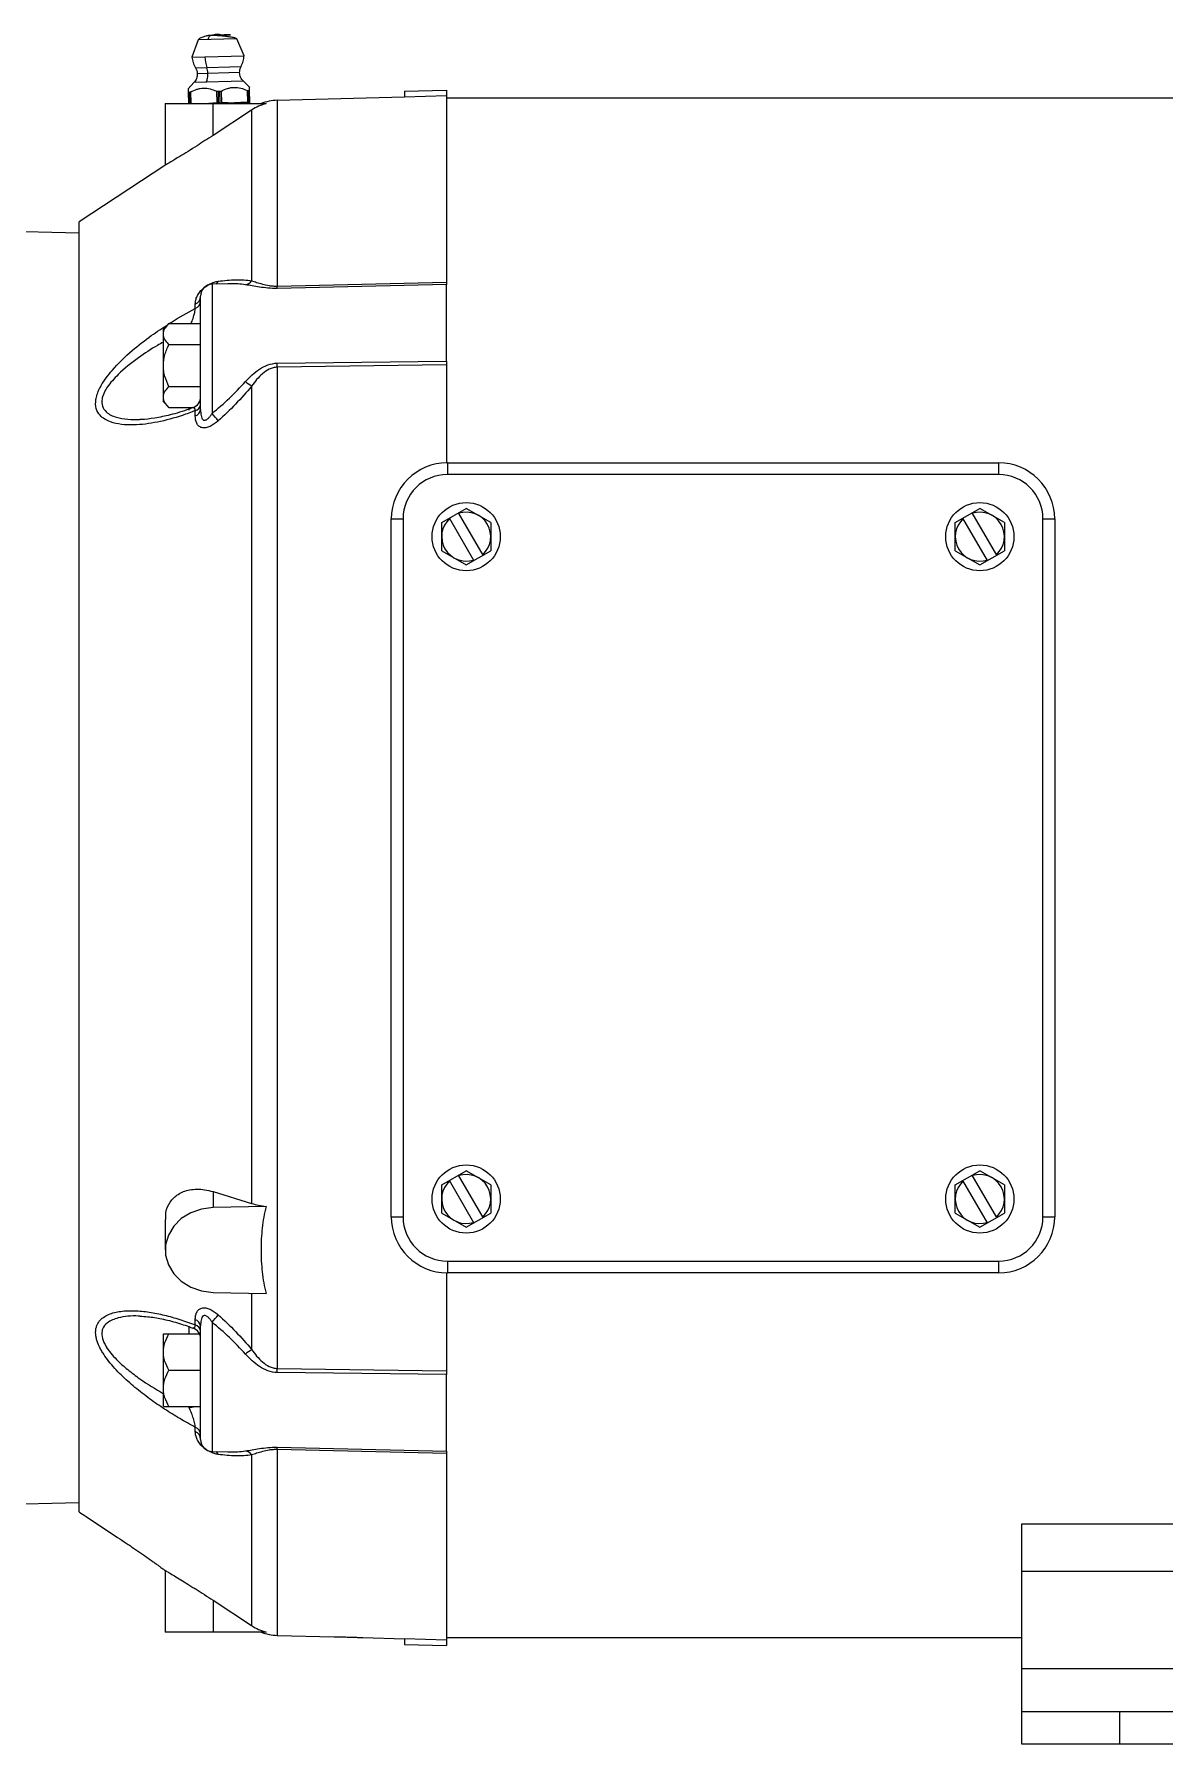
# Model space of a CAD drawing. Header units: inches. Extents: x -13 to 10, y -4.5 to 6.2.
# Drawn here: x -7.26 to -1.49, y -4.47 to 4.25 of the extents above; entities that cross this region are included whole.
import ezdxf

# ---------------------------------------------------------------- set-up
doc = ezdxf.new("R2010")
doc.units = ezdxf.units.IN
doc.header["$MEASUREMENT"] = 0

msp = doc.modelspace()

# ---------------------------------------------------------------- linework, layer by layer
at = {"color": 7, "linetype": 'Continuous', "lineweight": 15}
for p, q in [((-6.4233, 4.2245), (-6.4559, 4.1372)), ((-6.2264, 4.2296), (-6.4233, 4.2245)), ((-6.1892, 4.1442), (-6.2264, 4.2296)), ((-6.4559, 4.1372), (-6.1892, 4.1442)), ((-6.1613, 3.9842), (-6.1932, 4.0145)), ((-6.4452, 4.0079), (-6.4754, 3.976)), ((-6.4743, 3.9593), (-6.4728, 3.9)), ((-6.4687, 3.9572), (-6.4718, 3.9572)), ((-6.4703, 3.9005), (-6.4718, 3.9572)), ((-6.4687, 3.9572), (-6.4672, 3.9006)), ((-6.4601, 3.9003), (-6.4616, 3.9597)), ((-6.3307, 3.9631), (-6.3291, 3.9038)), ((-6.3148, 3.9613), (-6.3209, 3.9611)), ((-6.3195, 3.9044), (-6.3209, 3.9611)), ((-6.3148, 3.9613), (-6.3133, 3.9046)), ((-6.3036, 3.9044), (-6.3052, 3.9638)), ((-6.1743, 3.9672), (-6.1727, 3.9079)), ((-6.164, 3.9652), (-6.167, 3.9651)), ((-6.1656, 3.9085), (-6.167, 3.9651)), ((-6.164, 3.9652), (-6.1625, 3.9085)), ((-6.16, 3.9082), (-6.1615, 3.9675)), ((-5.3715, 3.9335), (-6.0202, 3.9165)), ((-5.3715, 3.9635), (-5.1565, 3.9691)), ((-5.3715, 3.9635), (-5.3715, 3.9334)), ((-5.1565, 3.939), (-5.3715, 3.9334)), ((-5.1565, 3.9691), (-5.1565, 2.9886)), ((-0.8849, 3.928), (-5.1565, 3.928)), ((-6.5915, 3.9), (-6.5915, 3.5874)), ((-6.5915, 3.9), (-6.0768, 3.9)), ((-6.4672, 3.9006), (-6.4703, 3.9005)), ((-6.348, 3.7375), (-6.348, 3.9)), ((-6.1511, 3.867), (-6.348, 3.7375)), ((-6.3133, 3.9046), (-6.3195, 3.9044)), ((-6.2585, 3.9), (-6.192, 3.9017)), ((-6.192, 3.9017), (-6.164, 3.9085)), ((-6.1728, 3.9022), (-6.1593, 3.9051)), ((-6.1656, 3.9085), (-6.1625, 3.9085)), ((-6.1511, 3.867), (-6.1511, 2.9957)), ((-6.5887, 3.5876), (-7.0315, 3.2963)), ((-7.0315, 3.2385), (-7.4715, 3.25)), ((-7.0315, -3.2868), (-7.0315, 3.2963)), ((-6.2721, 2.9799), (-6.3531, 2.9778)), ((-6.0202, 2.9686), (-5.1565, 2.9886)), ((-5.1565, 2.9772), (-6.0202, 2.957)), ((-5.1565, 2.5861), (-5.1565, 2.9772)), ((-6.4115, 2.3373), (-6.4115, 2.9178)), ((-6.4385, 2.8543), (-6.4385, 2.876)), ((-6.5728, 2.7775), (-6.6015, 2.7488)), ((-6.6015, 2.3778), (-6.6015, 2.7488)), ((-6.5728, 2.7775), (-6.4115, 2.7775)), ((-6.5728, 2.6704), (-6.4115, 2.6704)), ((-6.0202, 2.5752), (-5.1565, 2.5861)), ((-5.1565, 2.566), (-6.0202, 2.5546)), ((-6.0202, 2.5546), (-6.0202, -2.5546)), ((-5.1565, 2.566), (-5.1565, 2.067)), ((-6.5728, 2.4562), (-6.4115, 2.4562)), ((-6.1511, 2.4586), (-6.1511, -1.7126)), ((-6.6015, 2.3778), (-6.5728, 2.3491)), ((-6.5728, 2.3491), (-6.4481, 2.3491)), ((-6.4385, 2.306), (-6.4385, 2.3328)), ((-5.1525, 2.067), (-5.1525, 2.007)), ((-5.1525, 2.067), (-2.3405, 2.067)), ((-2.3405, 2.007), (-5.1525, 2.007)), ((-2.3405, 2.067), (-2.3405, 2.007)), ((-5.1815, 1.7622), (-5.0565, 1.8343)), ((-4.9315, 1.7622), (-5.0565, 1.8343)), ((-2.5615, 1.7622), (-2.4365, 1.8343)), ((-2.3115, 1.7622), (-2.4365, 1.8343)), ((-5.4385, 1.781), (-5.3785, 1.781)), ((-5.4385, -1.781), (-5.4385, 1.781)), ((-5.3785, 1.781), (-5.3785, -1.781)), ((-5.1815, 1.6178), (-5.1815, 1.7622)), ((-5.0174, 1.5682), (-5.1424, 1.7848)), ((-4.9706, 1.5952), (-5.0956, 1.8118)), ((-4.9315, 1.7622), (-4.9315, 1.6178)), ((-2.5615, 1.6178), (-2.5615, 1.7622)), ((-2.3974, 1.5682), (-2.5224, 1.7848)), ((-2.3506, 1.5952), (-2.4756, 1.8118)), ((-2.3115, 1.7622), (-2.3115, 1.6178)), ((-2.1145, -1.781), (-2.1145, 1.781)), ((-2.1145, 1.781), (-2.0545, 1.781)), ((-2.0545, 1.781), (-2.0545, -1.781)), ((-5.1815, 1.6178), (-5.0565, 1.5457)), ((-5.0565, 1.5457), (-4.9315, 1.6178)), ((-2.5615, 1.6178), (-2.4365, 1.5457)), ((-2.4365, 1.5457), (-2.3115, 1.6178)), ((-5.1815, -1.6178), (-5.0565, -1.5457)), ((-4.9706, -1.7848), (-5.0956, -1.5682)), ((-4.9315, -1.6178), (-5.0565, -1.5457)), ((-2.5615, -1.6178), (-2.4365, -1.5457)), ((-2.3506, -1.7848), (-2.4756, -1.5682)), ((-2.3115, -1.6178), (-2.4365, -1.5457)), ((-6.348, -1.6523), (-6.1511, -1.7126)), ((-6.348, -1.6523), (-6.348, -1.7336)), ((-5.1815, -1.7622), (-5.1815, -1.6178)), ((-5.0174, -1.8118), (-5.1424, -1.5952)), ((-4.9315, -1.6178), (-4.9315, -1.7622)), ((-2.5615, -1.7622), (-2.5615, -1.6178)), ((-2.3974, -1.8118), (-2.5224, -1.5952)), ((-2.3115, -1.6178), (-2.3115, -1.7622)), ((-6.0768, -1.7274), (-6.348, -1.7336)), ((-6.5915, -1.7937), (-6.5915, -1.95)), ((-5.4385, -1.781), (-5.3785, -1.781)), ((-5.1815, -1.7622), (-5.0565, -1.8343)), ((-5.0565, -1.8343), (-4.9315, -1.7622)), ((-2.5615, -1.7622), (-2.4365, -1.8343)), ((-2.4365, -1.8343), (-2.3115, -1.7622)), ((-2.1145, -1.781), (-2.0545, -1.781)), ((-5.1565, -2.067), (-5.1565, -2.566)), ((-5.1525, -2.007), (-5.1525, -2.067)), ((-5.1525, -2.007), (-2.3405, -2.007)), ((-2.3405, -2.067), (-5.1525, -2.067)), ((-2.3405, -2.007), (-2.3405, -2.067)), ((-6.348, -2.1664), (-6.0768, -2.1726)), ((-6.4385, -2.3328), (-6.4385, -2.306)), ((-6.4115, -2.9178), (-6.4115, -2.3373)), ((-6.6015, -2.7488), (-6.6015, -2.3778)), ((-6.5728, -2.3778), (-6.4177, -2.3778)), ((-6.5728, -2.5633), (-6.4115, -2.5633)), ((-6.0202, -2.5546), (-5.1565, -2.566)), ((-5.1565, -2.5861), (-6.0202, -2.5752)), ((-5.1565, -2.9772), (-5.1565, -2.5861)), ((-6.5728, -2.7488), (-6.4115, -2.7488)), ((-6.4385, -2.876), (-6.4385, -2.8543)), ((-6.0202, -2.957), (-5.1565, -2.9772)), ((-6.3531, -2.9778), (-6.272, -2.9799)), ((-6.1511, -2.9957), (-6.1511, -3.867)), ((-5.1565, -2.9886), (-6.0202, -2.9686)), ((-5.1565, -2.9886), (-5.1565, -3.9691)), ((-7.4715, -3.25), (-7.0315, -3.2385)), ((-6.9959, -3.31), (-6.835, -3.4165)), ((4.2765, -3.349), (-2.2235, -3.349)), ((-2.2235, -3.349), (-2.2235, -4.47)), ((-6.5915, -3.5857), (-6.5915, -3.9)), ((-2.2235, -3.5882), (4.2765, -3.5882)), ((-6.348, -3.7375), (-6.1511, -3.867)), ((-6.348, -3.7375), (-6.348, -3.9)), ((-6.0768, -3.9), (-6.5915, -3.9)), ((-6.0202, -3.9165), (-5.7295, -3.9241)), ((-5.5844, -3.9279), (-5.584, -3.9279)), ((-5.584, -3.9279), (-5.3715, -3.9335)), ((-5.3715, -3.9334), (-5.1565, -3.939)), ((-5.3715, -3.9334), (-5.3715, -3.9635)), ((-5.3715, -3.9635), (-5.1565, -3.9691)), ((-5.1565, -3.9279), (-2.2235, -3.9279)), ((-5.1565, -3.928), (-2.2235, -3.928)), ((-2.2235, -4.0862), (4.2765, -4.0862)), ((-2.2235, -4.3056), (4.2765, -4.3056)), ((-1.7235, -4.3056), (-1.7235, -4.47)), ((-2.2235, -4.47), (4.2765, -4.47))]:
    msp.add_line(p, q, dxfattribs=at)
at = {"color": 8, "linetype": 'Continuous', "lineweight": 15}
for p, q in [((-6.1932, 4.0145), (-6.4452, 4.0079)), ((-6.4372, 4.0831), (-6.2051, 4.0892)), ((-6.2125, 4.0579), (-6.4281, 4.0523)), ((-6.0202, 3.9165), (-6.0202, 2.9686)), ((-6.3531, 2.9778), (-6.3531, 2.3187)), ((-6.4699, 2.3357), (-6.4699, 2.3491)), ((-6.1511, -2.1709), (-6.1511, -2.4586)), ((-6.4699, -2.3778), (-6.4699, -2.3386)), ((-6.3531, -2.3187), (-6.3531, -2.9778)), ((-6.0202, -2.9686), (-6.0202, -3.9165))]:
    msp.add_line(p, q, dxfattribs=at)
at = {"color": 7, "linetype": 'Continuous', "lineweight": 15, "flags": 128}
msp.add_lwpolyline([(-6.348, -1.7336), (-6.4067, -1.741), (-6.4617, -1.7601), (-6.5099, -1.79), (-6.5487, -1.8288), (-6.5758, -1.8745), (-6.5897, -1.9243), (-6.5897, -1.9757), (-6.5758, -2.0255), (-6.5487, -2.0712), (-6.5099, -2.11), (-6.4617, -2.1399), (-6.4067, -2.159), (-6.348, -2.1664)], dxfattribs=at)
at = {"color": 7, "linetype": 'Continuous', "lineweight": 15}
for centre in [(-5.0565, 1.69), (-2.4365, 1.69), (-5.0565, -1.69), (-2.4365, -1.69)]:
    msp.add_circle(centre, 0.174, dxfattribs=at)
for centre, radius, start, end in [((-6.3243, 4.207), 0.047, 64.79515, 118.20485), ((-6.0137, 3.6666), 0.25, 91.5, 110.99416), ((-6.3515, 2.9178), 0.06, 91.5, 180), ((-6.1915, 3.0232), 0.0489, 280.59884, 325.71739), ((-6.5419, 2.9628), 0.5217, 359.36547, 0.63453), ((-6.4568, 2.9176), 0.0454, 293.78607, 356.9186), ((-6.4565, 2.8956), 0.0451, 293.49917, 356.79843), ((-7.7025, 2.5649), 1.6823, 359.65078, 0.34922), ((-5.946, 2.777), 0.3787, 231.36534, 237.21814), ((-6.4715, 2.4043), 0.06, 290.21915, 359.99753), ((-6.449, 2.3691), 0.0378, 286.13881, 352.99842), ((-6.4487, 2.3421), 0.0375, 285.7369, 352.74494), ((-6.6774, 2.0163), 0.4434, 36.64955, 42.98883), ((-5.1525, 1.781), 0.286, 90, 180), ((-5.1525, 1.781), 0.226, 90, 180), ((-2.3405, 1.781), 0.286, 0, 90), ((-2.3405, 1.781), 0.226, 0, 90), ((-5.0565, 1.69), 0.125, 132.4742, 287.5258), ((-5.0565, 1.69), 0.125, 312.4742, 107.5258), ((-2.4365, 1.69), 0.125, 132.4742, 287.5258), ((-2.4365, 1.69), 0.125, 312.4742, 107.5258), ((-5.0565, -1.69), 0.125, 312.4742, 107.5258), ((-2.4365, -1.69), 0.125, 312.4742, 107.5258), ((-5.0565, -1.69), 0.125, 132.4742, 287.5258), ((-2.4365, -1.69), 0.125, 132.4742, 287.5258), ((-5.1525, -1.781), 0.286, 180, 270), ((-5.1525, -1.781), 0.226, 180, 270), ((-2.3405, -1.781), 0.226, 270, 0), ((-2.3405, -1.781), 0.286, 270, 0), ((-6.4715, -2.4043), 0.06, 0.00247, 69.76487), ((-6.4487, -2.3421), 0.0375, 7.25506, 74.2631), ((-6.449, -2.3691), 0.0378, 7.00158, 73.86119), ((-6.6774, -2.0163), 0.4434, 317.01117, 323.35045), ((-5.946, -2.777), 0.3787, 122.78186, 128.63466), ((-7.7025, -2.5649), 1.6823, 359.65078, 0.34922), ((-6.4565, -2.8956), 0.0451, 3.20157, 66.50083), ((-6.4568, -2.9176), 0.0454, 3.0814, 66.21393), ((-6.3515, -2.9178), 0.06, 180, 268.5), ((-6.5419, -2.9628), 0.5217, 359.36547, 0.63453), ((-6.1915, -3.0232), 0.0489, 34.28261, 79.40116), ((-6.0137, -3.6666), 0.25, 249.03192, 268.5)]:
    msp.add_arc(centre, radius, start, end, dxfattribs=at)
at = {"color": 8, "linetype": 'Continuous', "lineweight": 15}
for centre, radius, start, end in [((-6.3579, 3.0113), 0.0405, 305.3998, 333.30492), ((-6.4706, -2.6391), 0.1136, 270.32866, 285.01238), ((-6.3579, -3.0113), 0.0405, 26.69508, 54.6002)]:
    msp.add_arc(centre, radius, start, end, dxfattribs=at)
at = {"color": 7, "linetype": 'Continuous', "lineweight": 15}
for points, knots in [([(-6.3584, 4.2481), (-6.3642, 4.2477), (-6.3736, 4.2469), (-6.3861, 4.244), (-6.3962, 4.2411), (-6.4058, 4.2375), (-6.4142, 4.2334), (-6.4207, 4.2289), (-6.4224, 4.226), (-6.4233, 4.2245)], [0, 0, 0, 0, 0.174801, 0.27938, 0.396693, 0.527527, 0.672142, 0.830077, 1, 1, 1, 1]), ([(-6.3584, 4.2481), (-6.3616, 4.248), (-6.3652, 4.2459), (-6.3709, 4.2378), (-6.373, 4.2319), (-6.3741, 4.2258)], [0, 0, 0, 0, 0.5, 0.5, 1, 1, 1, 1]), ([(-6.2924, 4.2499), (-6.2877, 4.25), (-6.2826, 4.2501), (-6.2729, 4.2504), (-6.2682, 4.2505), (-6.2613, 4.2507), (-6.2592, 4.2507), (-6.2599, 4.2507), (-6.2628, 4.2506), (-6.2738, 4.2503), (-6.2818, 4.2501), (-6.2993, 4.2497), (-6.3088, 4.2494), (-6.3263, 4.249), (-6.3342, 4.2488), (-6.3479, 4.2484), (-6.3536, 4.2483), (-6.3584, 4.2481)], [0, 0, 0, 0, 0.125, 0.125, 0.25, 0.25, 0.375, 0.375, 0.5, 0.5, 0.625, 0.625, 0.75, 0.75, 0.875, 0.875, 1, 1, 1, 1]), ([(-6.2276, 4.2304), (-6.2289, 4.2316), (-6.232, 4.2343), (-6.2478, 4.2378), (-6.2701, 4.241), (-6.2949, 4.2437), (-6.3177, 4.2458), (-6.3361, 4.2472), (-6.3497, 4.2481), (-6.3557, 4.2481), (-6.3584, 4.2481)], [0, 0, 0, 0, 0.137438, 0.305869, 0.466418, 0.611563, 0.737133, 0.842409, 0.929087, 1, 1, 1, 1]), ([(-6.4559, 4.1372), (-6.4543, 4.1277), (-6.451, 4.1086), (-6.4418, 4.0916), (-6.4372, 4.0831)], [0, 0, 0, 0, 0.5, 1, 1, 1, 1]), ([(-6.2051, 4.0892), (-6.2009, 4.0979), (-6.1927, 4.1154), (-6.1904, 4.1346), (-6.1892, 4.1442)], [0, 0, 0, 0, 0.5, 1, 1, 1, 1]), ([(-6.4281, 4.0523), (-6.4282, 4.0483), (-6.4285, 4.0401), (-6.4319, 4.0283), (-6.4373, 4.0172), (-6.4426, 4.0109), (-6.4452, 4.0079)], [0, 0, 0, 0, 0.2475748, 0.5, 0.7524251, 1, 1, 1, 1]), ([(-6.4372, 4.0831), (-6.4347, 4.0783), (-6.4296, 4.0686), (-6.4286, 4.0577), (-6.4281, 4.0523)], [0, 0, 0, 0, 0.5, 1, 1, 1, 1]), ([(-6.3822, 4.0095), (-6.3795, 4.0152), (-6.3773, 4.0222), (-6.3746, 4.0375), (-6.374, 4.0458), (-6.3742, 4.0537)], [0, 0, 0, 0, 0.5, 0.5, 1, 1, 1, 1]), ([(-6.2125, 4.0579), (-6.2123, 4.0634), (-6.2119, 4.0743), (-6.2073, 4.0842), (-6.2051, 4.0892)], [0, 0, 0, 0, 0.5, 1, 1, 1, 1]), ([(-6.193, 4.0143), (-6.1958, 4.0172), (-6.2014, 4.0232), (-6.2075, 4.034), (-6.2115, 4.0457), (-6.2122, 4.0539), (-6.2125, 4.0579)], [0, 0, 0, 0, 0.24746, 0.499884, 0.752368, 1, 1, 1, 1]), ([(-6.4748, 3.9754), (-6.4747, 3.9739), (-6.4747, 3.9719), (-6.4744, 3.9618), (-6.4743, 3.9593)], [0, 0, 0, 0, 0.757497, 1, 1, 1, 1]), ([(-6.4616, 3.9597), (-6.4513, 3.9652), (-6.4408, 3.9698), (-6.4246, 3.9747), (-6.4192, 3.9761), (-6.408, 3.978), (-6.4023, 3.9785), (-6.3853, 3.979), (-6.3741, 3.9776), (-6.3521, 3.9722), (-6.3412, 3.9681), (-6.3307, 3.9631)], [0, 0, 0, 0, 0.25, 0.25, 0.375, 0.375, 0.5, 0.5, 0.75, 0.75, 1, 1, 1, 1]), ([(-6.3052, 3.9638), (-6.2949, 3.9693), (-6.2844, 3.9739), (-6.2682, 3.9788), (-6.2627, 3.9802), (-6.2516, 3.9821), (-6.2459, 3.9826), (-6.2289, 3.9831), (-6.2177, 3.9817), (-6.1957, 3.9763), (-6.1848, 3.9722), (-6.1743, 3.9672)], [0, 0, 0, 0, 0.25, 0.25, 0.375, 0.375, 0.5, 0.5, 0.75, 0.75, 1, 1, 1, 1]), ([(-6.1615, 3.9675), (-6.1618, 3.9775), (-6.1621, 3.9885), (-6.1619, 3.984), (-6.1619, 3.9836)], [0, 0, 0, 0, 0.909729, 1, 1, 1, 1]), ([(-6.348, 3.7375), (-6.3755, 3.7196), (-6.4357, 3.6804), (-6.5134, 3.6324), (-6.5667, 3.6003), (-6.5913, 3.5858), (-6.5892, 3.5871), (-6.5886, 3.5874)], [0, 0, 0, 0, 0.2344165, 0.5144357, 0.7151278, 0.9166345, 1, 1, 1, 1]), ([(-6.4385, 2.876), (-6.4385, 2.8815), (-6.438, 2.8872), (-6.4358, 2.899), (-6.4341, 2.9052), (-6.4288, 2.918), (-6.4254, 2.9245), (-6.4166, 2.9377), (-6.4114, 2.9441), (-6.4023, 2.9533), (-6.399, 2.9563), (-6.3923, 2.9619), (-6.3889, 2.9646), (-6.3818, 2.9696), (-6.3781, 2.972), (-6.3708, 2.9763), (-6.3672, 2.9782), (-6.3562, 2.9836), (-6.3489, 2.9864), (-6.335, 2.9907), (-6.3282, 2.9922), (-6.3217, 2.9931)], [0, 0, 0, 0, 0.125, 0.125, 0.25, 0.25, 0.375, 0.375, 0.5, 0.5, 0.5625, 0.5625, 0.625, 0.625, 0.6875, 0.6875, 0.75, 0.75, 0.875, 0.875, 1, 1, 1, 1]), ([(-6.3217, 2.9931), (-6.2911, 2.9974), (-6.2615, 3.0001), (-6.2045, 3.0013), (-6.1771, 2.9998), (-6.1511, 2.9957)], [0, 0, 0, 0, 0.5, 0.5, 1, 1, 1, 1]), ([(-6.0202, 2.957), (-6.0366, 2.9566), (-6.0523, 2.9572), (-6.0829, 2.9598), (-6.0971, 2.9616), (-6.1241, 2.9656), (-6.1368, 2.9677), (-6.1605, 2.9717), (-6.1718, 2.9736), (-6.1825, 2.9752)], [0, 0, 0, 0, 0.25, 0.25, 0.5, 0.5, 0.75, 0.75, 1, 1, 1, 1]), ([(-6.1511, 2.9957), (-6.143, 2.9931), (-6.1345, 2.9904), (-6.1164, 2.9847), (-6.1067, 2.9817), (-6.0855, 2.9761), (-6.0741, 2.9734), (-6.0549, 2.9704), (-6.0483, 2.9696), (-6.0346, 2.9686), (-6.0274, 2.9684), (-6.0202, 2.9686)], [0, 0, 0, 0, 0.25, 0.25, 0.5, 0.5, 0.75, 0.75, 0.875, 0.875, 1, 1, 1, 1]), ([(-6.6015, 2.7239), (-6.6015, 2.7332), (-6.5987, 2.7424), (-6.5884, 2.7604), (-6.5812, 2.7691), (-6.5728, 2.7775)], [0, 0, 0, 0, 0.5, 0.5, 1, 1, 1, 1]), ([(-6.5728, 2.6704), (-6.5812, 2.6788), (-6.5883, 2.6873), (-6.596, 2.7007), (-6.598, 2.7052), (-6.6008, 2.7145), (-6.6015, 2.7192), (-6.6015, 2.7239)], [0, 0, 0, 0, 0.5, 0.5, 0.75, 0.75, 1, 1, 1, 1]), ([(-6.6015, 2.5633), (-6.6015, 2.5821), (-6.5986, 2.6004), (-6.5909, 2.6274), (-6.5878, 2.6363), (-6.5808, 2.6536), (-6.5769, 2.6621), (-6.5728, 2.6704)], [0, 0, 0, 0, 0.5, 0.5, 0.75, 0.75, 1, 1, 1, 1]), ([(-6.5728, 2.4562), (-6.5811, 2.4728), (-6.5884, 2.4902), (-6.596, 2.517), (-6.598, 2.5261), (-6.6008, 2.5445), (-6.6015, 2.5539), (-6.6015, 2.5633)], [0, 0, 0, 0, 0.5, 0.5, 0.75, 0.75, 1, 1, 1, 1]), ([(-6.1825, 2.4812), (-6.1718, 2.4932), (-6.1605, 2.5047), (-6.1367, 2.5261), (-6.1241, 2.5361), (-6.0972, 2.5536), (-6.083, 2.561), (-6.0524, 2.5718), (-6.0366, 2.5749), (-6.0202, 2.5752)], [0, 0, 0, 0, 0.25, 0.25, 0.5, 0.5, 0.75, 0.75, 1, 1, 1, 1]), ([(-6.0202, 2.5546), (-6.0274, 2.5546), (-6.0345, 2.5536), (-6.0482, 2.5501), (-6.0549, 2.5475), (-6.0741, 2.5383), (-6.0854, 2.5303), (-6.1066, 2.5122), (-6.1164, 2.5021), (-6.1345, 2.4811), (-6.143, 2.4701), (-6.1511, 2.4586)], [0, 0, 0, 0, 0.125, 0.125, 0.25, 0.25, 0.5, 0.5, 0.75, 0.75, 1, 1, 1, 1]), ([(-6.6015, 2.4026), (-6.6015, 2.4119), (-6.5987, 2.4211), (-6.5884, 2.4391), (-6.5812, 2.4478), (-6.5728, 2.4562)], [0, 0, 0, 0, 0.5, 0.5, 1, 1, 1, 1]), ([(-6.3531, 2.3187), (-6.3227, 2.3437), (-6.2931, 2.3696), (-6.2361, 2.4236), (-6.2087, 2.4517), (-6.1825, 2.4812)], [0, 0, 0, 0, 0.5, 0.5, 1, 1, 1, 1]), ([(-6.1511, 2.4586), (-6.1771, 2.4266), (-6.2045, 2.396), (-6.2615, 2.3369), (-6.2911, 2.3085), (-6.3217, 2.281)], [0, 0, 0, 0, 0.5, 0.5, 1, 1, 1, 1]), ([(-6.5728, 2.3491), (-6.5812, 2.3575), (-6.5883, 2.366), (-6.596, 2.3794), (-6.598, 2.3839), (-6.6008, 2.3932), (-6.6015, 2.3979), (-6.6015, 2.4026)], [0, 0, 0, 0, 0.5, 0.5, 0.75, 0.75, 1, 1, 1, 1]), ([(-6.4515, 2.3484), (-6.4574, 2.346), (-6.4963, 2.3302), (-6.5617, 2.3116), (-6.6431, 2.2944), (-6.695, 2.2875), (-6.7186, 2.2879), (-6.7212, 2.288)], [0, 0, 0, 0, 0.06363, 0.413848, 0.703047, 0.967437, 1, 1, 1, 1]), ([(-6.3217, 2.281), (-6.3282, 2.2752), (-6.3349, 2.2698), (-6.3488, 2.2603), (-6.3561, 2.256), (-6.3707, 2.2495), (-6.3781, 2.2472), (-6.3887, 2.2455), (-6.3921, 2.2452), (-6.3989, 2.2454), (-6.4021, 2.2458), (-6.4112, 2.2479), (-6.4166, 2.2507), (-6.4253, 2.2583), (-6.4288, 2.2631), (-6.4366, 2.2792), (-6.4385, 2.2923), (-6.4385, 2.306)], [0, 0, 0, 0, 0.125, 0.125, 0.25, 0.25, 0.375, 0.375, 0.4375, 0.4375, 0.5, 0.5, 0.625, 0.625, 0.75, 0.75, 1, 1, 1, 1]), ([(-6.4115, 2.3373), (-6.4115, 2.3271), (-6.411, 2.3169), (-6.4082, 2.3028), (-6.4068, 2.2982), (-6.4039, 2.2923), (-6.4027, 2.2905), (-6.4, 2.2874), (-6.3984, 2.2861), (-6.3948, 2.2844), (-6.3928, 2.284), (-6.3887, 2.2841), (-6.3866, 2.2846), (-6.3824, 2.2863), (-6.3803, 2.2875), (-6.3763, 2.2903), (-6.3744, 2.2919), (-6.3688, 2.2971), (-6.3653, 2.3011), (-6.3589, 2.3096), (-6.3559, 2.314), (-6.3531, 2.3187)], [0, 0, 0, 0, 0.25, 0.25, 0.375, 0.375, 0.4375, 0.4375, 0.5, 0.5, 0.5625, 0.5625, 0.625, 0.625, 0.6875, 0.6875, 0.75, 0.75, 0.875, 0.875, 1, 1, 1, 1]), ([(-6.5886, -1.7937), (-6.5891, -1.7817), (-6.5904, -1.7483), (-6.5683, -1.7028), (-6.5271, -1.6621), (-6.4661, -1.6391), (-6.4033, -1.638), (-6.3623, -1.6486), (-6.348, -1.6523)], [0, 0, 0, 0, 0.097735, 0.27061, 0.450568, 0.649757, 0.877828, 1, 1, 1, 1]), ([(-6.0768, -1.7274), (-6.0821, -1.7456), (-6.0861, -1.764), (-6.0928, -1.8009), (-6.0953, -1.8194), (-6.1013, -1.8751), (-6.1031, -1.9124), (-6.1031, -1.9875), (-6.1013, -2.0249), (-6.0953, -2.0806), (-6.0928, -2.0991), (-6.0861, -2.136), (-6.0821, -2.1544), (-6.0768, -2.1726)], [0, 0, 0, 0, 0.125, 0.125, 0.25, 0.25, 0.5, 0.5, 0.75, 0.75, 0.875, 0.875, 1, 1, 1, 1]), ([(-6.4385, -2.8543), (-6.4649, -2.8404), (-6.4914, -2.8257), (-6.5439, -2.7948), (-6.5699, -2.7787), (-6.6213, -2.745), (-6.6468, -2.7275), (-6.697, -2.6907), (-6.7218, -2.6715), (-6.7705, -2.6309), (-6.7942, -2.6098), (-6.8277, -2.5768), (-6.8385, -2.5656), (-6.8595, -2.5425), (-6.8697, -2.5306), (-6.8888, -2.5065), (-6.8977, -2.4943), (-6.9098, -2.4757), (-6.9136, -2.4695), (-6.9208, -2.4569), (-6.9242, -2.4505), (-6.9334, -2.4315), (-6.9383, -2.419), (-6.9433, -2.4005), (-6.9446, -2.3943), (-6.9464, -2.3824), (-6.9473, -2.3709), (-6.9466, -2.36), (-6.945, -2.3494), (-6.9437, -2.3443), (-6.9389, -2.3298), (-6.9341, -2.3213), (-6.9222, -2.3061), (-6.9149, -2.2995), (-6.8989, -2.2881), (-6.8901, -2.2833), (-6.8711, -2.2753), (-6.861, -2.2719), (-6.84, -2.2667), (-6.8291, -2.2647), (-6.8067, -2.2617), (-6.7952, -2.2608), (-6.7717, -2.2599), (-6.7596, -2.2599), (-6.7231, -2.2612), (-6.6982, -2.2636), (-6.6478, -2.2711), (-6.6222, -2.2762), (-6.5703, -2.2887), (-6.544, -2.2961), (-6.4914, -2.3129), (-6.465, -2.3224), (-6.4385, -2.3328)], [0, 0, 0, 0, 0.0625, 0.0625, 0.125, 0.125, 0.1875, 0.1875, 0.25, 0.25, 0.3125, 0.3125, 0.34375, 0.34375, 0.375, 0.375, 0.40625, 0.40625, 0.421875, 0.421875, 0.4375, 0.4375, 0.46875, 0.46875, 0.484375, 0.484375, 0.5, 0.515625, 0.515625, 0.53125, 0.53125, 0.5625, 0.5625, 0.59375, 0.59375, 0.625, 0.625, 0.65625, 0.65625, 0.6875, 0.6875, 0.71875, 0.71875, 0.75, 0.75, 0.8125, 0.8125, 0.875, 0.875, 0.9375, 0.9375, 1, 1, 1, 1]), ([(-6.4385, -2.306), (-6.4385, -2.2991), (-6.438, -2.2925), (-6.4358, -2.2799), (-6.4341, -2.2739), (-6.4288, -2.2631), (-6.4254, -2.2584), (-6.4166, -2.2507), (-6.4114, -2.248), (-6.4023, -2.2458), (-6.399, -2.2454), (-6.3923, -2.2452), (-6.3889, -2.2455), (-6.3818, -2.2466), (-6.3781, -2.2474), (-6.3708, -2.2497), (-6.3672, -2.2511), (-6.3562, -2.256), (-6.3489, -2.2602), (-6.335, -2.2697), (-6.3282, -2.2752), (-6.3217, -2.281)], [0, 0, 0, 0, 0.125, 0.125, 0.25, 0.25, 0.375, 0.375, 0.5, 0.5, 0.5625, 0.5625, 0.625, 0.625, 0.6875, 0.6875, 0.75, 0.75, 0.875, 0.875, 1, 1, 1, 1]), ([(-6.7215, -2.2882), (-6.7081, -2.2887), (-6.6725, -2.2899), (-6.6077, -2.301), (-6.5307, -2.3198), (-6.4772, -2.339), (-6.4512, -2.3483)], [0, 0, 0, 0, 0.161767, 0.42879, 0.723195, 1, 1, 1, 1]), ([(-6.3531, -2.3187), (-6.3559, -2.314), (-6.3589, -2.3095), (-6.3653, -2.3011), (-6.3688, -2.2971), (-6.3763, -2.2901), (-6.3803, -2.2872), (-6.3866, -2.2846), (-6.3887, -2.2841), (-6.3929, -2.284), (-6.3948, -2.2844), (-6.4002, -2.2869), (-6.4029, -2.2904), (-6.4069, -2.2983), (-6.4082, -2.3028), (-6.411, -2.317), (-6.4115, -2.3271), (-6.4115, -2.3373)], [0, 0, 0, 0, 0.125, 0.125, 0.25, 0.25, 0.375, 0.375, 0.4375, 0.4375, 0.5, 0.5, 0.625, 0.625, 0.75, 0.75, 1, 1, 1, 1]), ([(-6.1825, -2.4812), (-6.2087, -2.4517), (-6.2361, -2.4236), (-6.2931, -2.3696), (-6.3227, -2.3437), (-6.3531, -2.3187)], [0, 0, 0, 0, 0.5, 0.5, 1, 1, 1, 1]), ([(-6.3217, -2.281), (-6.2911, -2.3085), (-6.2615, -2.3369), (-6.2045, -2.396), (-6.1771, -2.4266), (-6.1511, -2.4586)], [0, 0, 0, 0, 0.5, 0.5, 1, 1, 1, 1]), ([(-6.6015, -2.4705), (-6.6015, -2.4544), (-6.5987, -2.4385), (-6.5884, -2.4072), (-6.5812, -2.3923), (-6.5728, -2.3778)], [0, 0, 0, 0, 0.5, 0.5, 1, 1, 1, 1]), ([(-6.6015, -2.3778), (-6.6015, -2.3778), (-6.5986, -2.3778), (-6.5909, -2.3778), (-6.5878, -2.3778), (-6.5808, -2.3778), (-6.5769, -2.3778), (-6.5728, -2.3778)], [0, 0, 0, 0, 0.5, 0.5, 0.75, 0.75, 1, 1, 1, 1]), ([(-6.5728, -2.5633), (-6.5812, -2.5487), (-6.5883, -2.5338), (-6.596, -2.5107), (-6.598, -2.5029), (-6.6008, -2.4869), (-6.6015, -2.4786), (-6.6015, -2.4705)], [0, 0, 0, 0, 0.5, 0.5, 0.75, 0.75, 1, 1, 1, 1]), ([(-6.0202, -2.5752), (-6.0366, -2.5749), (-6.0523, -2.5719), (-6.0829, -2.5611), (-6.0971, -2.5536), (-6.1241, -2.5361), (-6.1368, -2.5261), (-6.1605, -2.5047), (-6.1718, -2.4932), (-6.1825, -2.4812)], [0, 0, 0, 0, 0.25, 0.25, 0.5, 0.5, 0.75, 0.75, 1, 1, 1, 1]), ([(-6.1511, -2.4586), (-6.143, -2.4701), (-6.1345, -2.4811), (-6.1164, -2.5021), (-6.1067, -2.5121), (-6.0855, -2.5303), (-6.0741, -2.5383), (-6.0549, -2.5475), (-6.0483, -2.55), (-6.0346, -2.5536), (-6.0274, -2.5546), (-6.0202, -2.5546)], [0, 0, 0, 0, 0.25, 0.25, 0.5, 0.5, 0.75, 0.75, 0.875, 0.875, 1, 1, 1, 1]), ([(-6.6015, -2.656), (-6.6015, -2.6399), (-6.5987, -2.624), (-6.5884, -2.5927), (-6.5812, -2.5778), (-6.5728, -2.5633)], [0, 0, 0, 0, 0.5, 0.5, 1, 1, 1, 1]), ([(-6.5728, -2.7488), (-6.5812, -2.7342), (-6.5883, -2.7193), (-6.596, -2.6962), (-6.598, -2.6884), (-6.6008, -2.6724), (-6.6015, -2.6641), (-6.6015, -2.656)], [0, 0, 0, 0, 0.5, 0.5, 0.75, 0.75, 1, 1, 1, 1]), ([(-6.6015, -2.7488), (-6.6015, -2.7488), (-6.5986, -2.7488), (-6.5909, -2.7488), (-6.5878, -2.7488), (-6.5808, -2.7488), (-6.5769, -2.7488), (-6.5728, -2.7488)], [0, 0, 0, 0, 0.5, 0.5, 0.75, 0.75, 1, 1, 1, 1]), ([(-6.4385, -2.8543), (-6.4386, -2.8512), (-6.439, -2.8475), (-6.4404, -2.8393), (-6.4413, -2.8348), (-6.4446, -2.8214), (-6.4474, -2.812), (-6.4534, -2.7941), (-6.4566, -2.7853), (-6.4632, -2.7685), (-6.4665, -2.7605), (-6.4699, -2.7526)], [0, 0, 0, 0, 0.125, 0.125, 0.25, 0.25, 0.5, 0.5, 0.75, 0.75, 1, 1, 1, 1]), ([(-6.3217, -2.9931), (-6.3282, -2.9922), (-6.3349, -2.9907), (-6.3488, -2.9864), (-6.3561, -2.9836), (-6.3707, -2.9766), (-6.3781, -2.9722), (-6.3887, -2.9647), (-6.3921, -2.9621), (-6.3989, -2.9564), (-6.4021, -2.9534), (-6.4112, -2.9443), (-6.4166, -2.9377), (-6.4253, -2.9246), (-6.4288, -2.918), (-6.4366, -2.8989), (-6.4385, -2.887), (-6.4385, -2.876)], [0, 0, 0, 0, 0.125, 0.125, 0.25, 0.25, 0.375, 0.375, 0.4375, 0.4375, 0.5, 0.5, 0.625, 0.625, 0.75, 0.75, 1, 1, 1, 1]), ([(-6.1825, -2.9752), (-6.1718, -2.9736), (-6.1605, -2.9717), (-6.1367, -2.9677), (-6.1241, -2.9656), (-6.0972, -2.9616), (-6.083, -2.9598), (-6.0524, -2.9572), (-6.0366, -2.9566), (-6.0202, -2.957)], [0, 0, 0, 0, 0.25, 0.25, 0.5, 0.5, 0.75, 0.75, 1, 1, 1, 1]), ([(-6.1511, -2.9957), (-6.1771, -2.9998), (-6.2045, -3.0013), (-6.2615, -3.0001), (-6.2911, -2.9974), (-6.3217, -2.9931)], [0, 0, 0, 0, 0.5, 0.5, 1, 1, 1, 1]), ([(-6.0202, -2.9686), (-6.0274, -2.9684), (-6.0345, -2.9686), (-6.0482, -2.9696), (-6.0549, -2.9704), (-6.0741, -2.9734), (-6.0854, -2.976), (-6.1066, -2.9817), (-6.1164, -2.9847), (-6.1345, -2.9904), (-6.143, -2.9931), (-6.1511, -2.9957)], [0, 0, 0, 0, 0.125, 0.125, 0.25, 0.25, 0.5, 0.5, 0.75, 0.75, 1, 1, 1, 1]), ([(-6.835, -3.4165), (-6.8201, -3.4263), (-6.8055, -3.4361), (-6.7837, -3.4507), (-6.7765, -3.4556), (-6.7622, -3.4654), (-6.755, -3.4702), (-6.734, -3.4847), (-6.7205, -3.494), (-6.6948, -3.512), (-6.6824, -3.5206), (-6.6649, -3.533), (-6.6593, -3.537), (-6.6486, -3.5446), (-6.6435, -3.5482), (-6.6339, -3.5551), (-6.6294, -3.5583), (-6.6209, -3.5644), (-6.617, -3.5673), (-6.6064, -3.5749), (-6.601, -3.5788), (-6.5953, -3.5829), (-6.5939, -3.584), (-6.592, -3.5854), (-6.5915, -3.5857), (-6.5915, -3.5857)], [0, 0, 0, 0, 0.125, 0.125, 0.1875, 0.1875, 0.25, 0.25, 0.375, 0.375, 0.5, 0.5, 0.5625, 0.5625, 0.625, 0.625, 0.6875, 0.6875, 0.75, 0.75, 0.875, 0.875, 0.9375, 0.9375, 1, 1, 1, 1]), ([(-6.5915, -3.5857), (-6.5915, -3.5857), (-6.591, -3.586), (-6.5892, -3.5871), (-6.5878, -3.5879), (-6.5824, -3.5911), (-6.577, -3.5943), (-6.5666, -3.6004), (-6.5627, -3.6028), (-6.5544, -3.6077), (-6.5499, -3.6104), (-6.5355, -3.6191), (-6.5246, -3.6257), (-6.5013, -3.64), (-6.4889, -3.6476), (-6.4692, -3.6599), (-6.4624, -3.6641), (-6.4487, -3.6727), (-6.4418, -3.677), (-6.4209, -3.6903), (-6.4066, -3.6995), (-6.3774, -3.7183), (-6.3627, -3.7279), (-6.348, -3.7375)], [0, 0, 0, 0, 0.0625, 0.0625, 0.125, 0.125, 0.25, 0.25, 0.3125, 0.3125, 0.375, 0.375, 0.5, 0.5, 0.625, 0.625, 0.6875, 0.6875, 0.75, 0.75, 0.875, 0.875, 1, 1, 1, 1]), ([(-5.7295, -3.9241), (-5.7297, -3.9241), (-5.731, -3.9241), (-5.7256, -3.9241), (-5.7133, -3.9242), (-5.6937, -3.9245), (-5.6701, -3.9249), (-5.645, -3.9256), (-5.6211, -3.9264), (-5.6014, -3.9271), (-5.5891, -3.9276), (-5.5857, -3.9278), (-5.5844, -3.9279)], [0, 0, 0, 0, 0.013263, 0.127627, 0.241992, 0.356376, 0.470765, 0.585139, 0.6995, 0.813872, 0.92826, 1, 1, 1, 1])]:
    msp.add_open_spline(points, degree=3, knots=knots, dxfattribs=at)
for points in [[(-6.3893, 4.139), (-6.3879, 4.12), (-6.3844, 4.101), (-6.3792, 4.0846)], [(-6.3742, 4.0537), (-6.3745, 4.0644), (-6.3763, 4.0754), (-6.3792, 4.0846)], [(-6.4718, 3.9572), (-6.4735, 3.9571), (-6.4743, 3.9579), (-6.4743, 3.9593)], [(-6.4616, 3.9597), (-6.4644, 3.9582), (-6.4669, 3.9573), (-6.4687, 3.9572)], [(-6.3209, 3.9611), (-6.3245, 3.961), (-6.3278, 3.9618), (-6.3307, 3.9631)], [(-6.3052, 3.9638), (-6.3079, 3.9623), (-6.3113, 3.9614), (-6.3148, 3.9613)], [(-6.167, 3.9651), (-6.1689, 3.9651), (-6.1714, 3.9659), (-6.1743, 3.9672)], [(-6.1615, 3.9675), (-6.1615, 3.9661), (-6.1623, 3.9653), (-6.164, 3.9652)], [(-6.4703, 3.9005), (-6.4719, 3.9004), (-6.4728, 3.9003), (-6.4728, 3.9)], [(-6.4672, 3.9006), (-6.4655, 3.9006), (-6.463, 3.9005), (-6.4601, 3.9003)], [(-6.3291, 3.9038), (-6.3425, 3.9022), (-6.3559, 3.9009), (-6.3693, 3.9)], [(-6.3195, 3.9044), (-6.3229, 3.9043), (-6.3262, 3.9041), (-6.3291, 3.9038)], [(-6.3133, 3.9046), (-6.3099, 3.9047), (-6.3066, 3.9046), (-6.3036, 3.9044)], [(-6.1727, 3.9079), (-6.1945, 3.9053), (-6.2381, 3.9018), (-6.2818, 3.903), (-6.3036, 3.9044)], [(-6.1656, 3.9085), (-6.1673, 3.9084), (-6.1698, 3.9082), (-6.1727, 3.9079)], [(-6.16, 3.9082), (-6.16, 3.9085), (-6.1608, 3.9086), (-6.1625, 3.9085)], [(-6.0768, 3.9), (-6.1034, 3.8931), (-6.1281, 3.8821), (-6.1511, 3.867)], [(-5.1565, 2.9886), (-5.1565, 2.9835), (-5.1565, 2.9797), (-5.1565, 2.9772)], [(-5.1565, 2.5861), (-5.1565, 2.5787), (-5.1565, 2.572), (-5.1565, 2.566)], [(-6.1511, -1.7126), (-6.1281, -1.7196), (-6.1033, -1.7246), (-6.0768, -1.7274)], [(-5.1565, -2.566), (-5.1565, -2.572), (-5.1565, -2.5787), (-5.1565, -2.5861)], [(-5.1565, -2.9772), (-5.1565, -2.9797), (-5.1565, -2.9835), (-5.1565, -2.9886)], [(-7.0315, -3.2868), (-7.0197, -3.2943), (-7.0079, -3.3021), (-6.9959, -3.31)], [(-6.1511, -3.867), (-6.1281, -3.8821), (-6.1034, -3.8931), (-6.0768, -3.9)]]:
    msp.add_open_spline(points, degree=3, dxfattribs=at)
at = {"color": 8, "linetype": 'Continuous', "lineweight": 15}
for points, knots in [([(-6.1825, 2.9752), (-6.2087, 2.9785), (-6.2373, 2.9822), (-6.2694, 2.9797), (-6.2721, 2.9795)], [0, 0, 0, 0, 0.914557, 1, 1, 1, 1]), ([(-6.5707, 2.7775), (-6.5677, 2.7795), (-6.5244, 2.8087), (-6.4799, 2.8323), (-6.4385, 2.8543)], [0, 0, 0, 0, 0.070232, 1, 1, 1, 1]), ([(-6.46, 2.7775), (-6.4583, 2.7816), (-6.4531, 2.7943), (-6.4461, 2.8157), (-6.4407, 2.8368), (-6.4388, 2.8487), (-6.4386, 2.853), (-6.4385, 2.8543)], [0, 0, 0, 0, 0.168542, 0.518628, 0.776268, 0.932983, 1, 1, 1, 1]), ([(-6.4385, 2.3328), (-6.4606, 2.3245), (-6.5253, 2.3002), (-6.6318, 2.2716), (-6.736, 2.2583), (-6.816, 2.2611), (-6.8767, 2.2743), (-6.9228, 2.301), (-6.9466, 2.3424), (-6.948, 2.377), (-6.9401, 2.4166), (-6.9181, 2.468), (-6.8564, 2.551), (-6.7668, 2.6365), (-6.6686, 2.7137), (-6.6058, 2.7545), (-6.577, 2.7733)], [0, 0, 0, 0, 0.058676, 0.172413, 0.285937, 0.348523, 0.410964, 0.485067, 0.533006, 0.581178, 0.593633, 0.648712, 0.722795, 0.83018, 0.92201, 1, 1, 1, 1]), ([(-6.6015, 2.6826), (-6.6114, 2.6772), (-6.655, 2.6532), (-6.7342, 2.6001), (-6.8235, 2.5295), (-6.8858, 2.46), (-6.9086, 2.4161), (-6.9166, 2.3829), (-6.9151, 2.3536), (-6.8906, 2.3192), (-6.8441, 2.2979), (-6.784, 2.2874), (-6.7422, 2.2875), (-6.7212, 2.2876)], [0, 0, 0, 0, 0.042822, 0.188579, 0.354853, 0.465298, 0.544006, 0.561476, 0.628699, 0.696923, 0.806735, 0.903319, 1, 1, 1, 1]), ([(-6.4385, 2.3328), (-6.4388, 2.3363), (-6.4392, 2.3406), (-6.4413, 2.3463), (-6.4447, 2.3497), (-6.449, 2.3482), (-6.4511, 2.3475)], [0, 0, 0, 0, 0.255763, 0.314163, 0.659132, 1, 1, 1, 1]), ([(-6.7215, -2.288), (-6.7239, -2.2878), (-6.7635, -2.2843), (-6.8232, -2.2915), (-6.8858, -2.3154), (-6.9086, -2.3432), (-6.9166, -2.3706), (-6.9151, -2.4009), (-6.8906, -2.4528), (-6.8442, -2.5075), (-6.7839, -2.5613), (-6.7044, -2.6212), (-6.6419, -2.659), (-6.6015, -2.6834)], [0, 0, 0, 0, 0.010933, 0.177265, 0.287748, 0.366483, 0.383959, 0.451206, 0.519453, 0.629303, 0.725921, 0.822778, 1, 1, 1, 1]), ([(-6.4509, -2.3475), (-6.4489, -2.3482), (-6.4447, -2.3497), (-6.4405, -2.3455), (-6.4388, -2.3387), (-6.4386, -2.3341), (-6.4385, -2.3328)], [0, 0, 0, 0, 0.3360933, 0.683256, 0.9112213, 1, 1, 1, 1]), ([(-6.4776, -2.7488), (-6.4761, -2.7496), (-6.4736, -2.7509), (-6.471, -2.7521), (-6.4699, -2.7526)], [0, 0, 0, 0, 0.579582, 1, 1, 1, 1]), ([(-6.272, -2.9795), (-6.2698, -2.9797), (-6.2377, -2.9823), (-6.2091, -2.9786), (-6.1825, -2.9752)], [0, 0, 0, 0, 0.070453, 1, 1, 1, 1])]:
    msp.add_open_spline(points, degree=3, knots=knots, dxfattribs=at)

doc.saveas('drawing.dxf')
